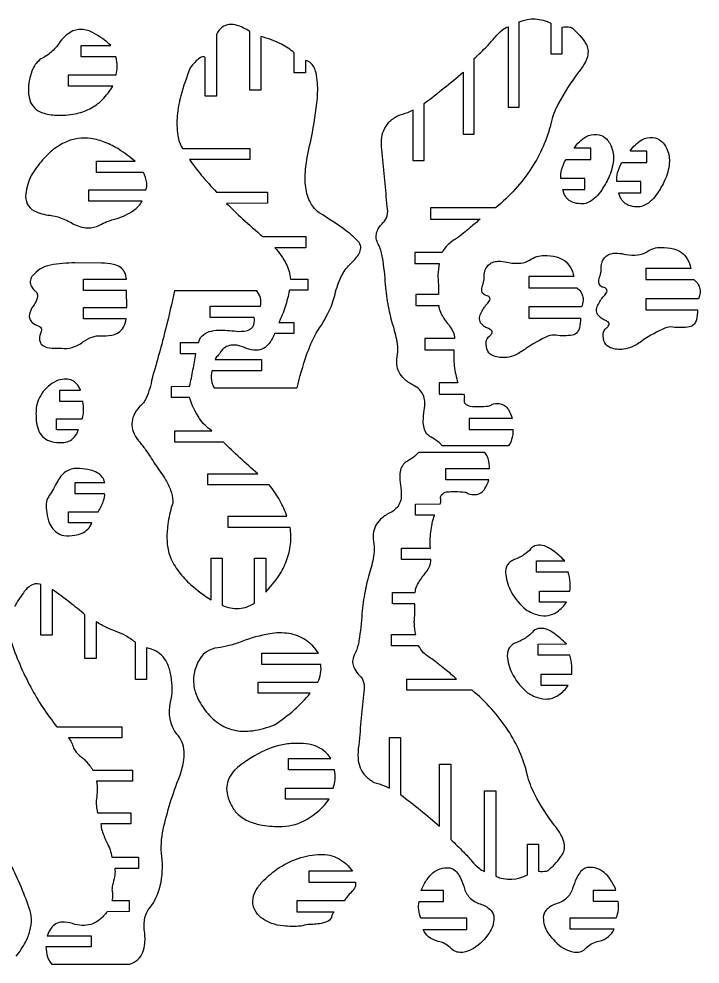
# Model space of a CAD drawing. Header units: metres. Extents: x 3 to 597, y 2 to 578.
# Drawn here: x 251.3 to 438.9, y 317 to 577.6 of the extents above; entities that cross this region are included whole.
import ezdxf

# ---------------------------------------------------------------- set-up
doc = ezdxf.new("R2010")
doc.units = ezdxf.units.M

msp = doc.modelspace()

# ---------------------------------------------------------------- linework, layer by layer
at = {"color": 7}
for points in [[(305.006214, 475.906555), (327.913442, 475.907364, -0.025969), (330.528207, 484.981058, -0.037567), (333.117676, 490.978337, 0.037695), (336.737895, 497.165971, 0.056291), (338.348665, 501.697136, -0.057453), (340.156277, 506.749219, -0.079958), (342.396939, 509.901377, 0.043465), (344.528952, 512.248747, 0.082877), (345.308297, 513.727242, 0.148636), (345.344939, 515.215168, 0.153029), (344.558704, 516.430556, 0.043377), (341.465875, 519.144786, 0.019764), (333.993039, 524.192459, -0.119051), (331.653333, 526.835881, -0.09096), (330.269056, 531.215784, -0.05727), (330.219553, 536.030117, -0.035853), (331.561984, 543.58706, 0.022808), (333.347574, 554.416258, 0.044681), (333.507491, 560.024733, 0.041299), (333.109355, 562.783069, 0.067457), (332.5056, 564.384116, 0.105121), (331.457767, 565.616117, 0.123149), (330.187279, 566.170529), (330.187362, 562.768003), (327.098399, 562.768003), (327.098921, 568.262358, 0.068478), (323.601858, 570.625556, 0.047457), (317.921723, 572.781043), (317.922118, 557.973408), (314.833155, 557.973408), (314.832807, 574.182882, 0.060229), (311.389126, 575.8345, 0.105537), (309.208118, 576.089949, 0.143027), (307.289374, 575.328401, 0.113147), (305.653801, 573.320255), (305.653801, 573.320255), (305.656875, 556.300875), (302.567912, 556.300875), (302.567781, 567.109537, 0.235931), (301.14989, 566.880507, 0.08449), (298.462529, 564.156807, 0.028455), (295.867074, 556.378121, 0.04216), (294.870462, 550.928584, 0.06375), (295.036667, 545.519503, 0.090641), (296.307014, 541.914911), (314.833155, 541.91709), (314.833155, 538.828127), (298.235078, 538.825987, 0.017559), (301.510133, 534.582873, 0.015039), (305.648269, 529.888736), (305.661647, 529.873617), (319.739253, 529.87485), (319.739253, 526.785888), (308.463368, 526.77699, 0.012215), (312.883652, 522.520955, 0.010101), (318.452875, 517.618217), (318.462847, 517.609923), (330.331963, 517.609607), (330.331963, 514.520644), (321.719014, 514.527857, -0.075839), (324.925296, 510.008664, -0.099068), (326.053824, 505.901964), (330.889474, 505.901875), (330.889474, 502.812912), (325.771232, 502.812685, -0.030861), (324.583758, 498.224049, -0.031962), (322.891013, 493.971591), (326.986897, 493.971138), (326.986897, 490.882175), (321.707376, 490.878996, -0.072155), (320.195877, 488.125315, -0.110502), (318.622315, 486.787428, -0.122596), (316.654063, 486.304634, -0.090211), (313.964494, 486.803417, 0.048148), (311.659842, 487.561019, 0.071264), (310.021404, 487.690874, 0.094848), (308.480866, 487.29369, 0.098085), (307.243397, 486.378097, 0.051249), (306.847526, 485.899044, 0.033809), (306.379644, 485.08303, 0.052869), (305.527114, 484.195126, 0.1279), (305.323909, 483.721147), (318.06672, 483.712934), (318.06672, 480.623971), (304.407594, 480.624765, 0.078709), (304.323968, 477.918735, 0.100685), (305.006214, 475.906555)], [(372.190328, 477.273306), (367.03726, 477.28117), (367.03726, 474.192207), (373.767859, 474.177518, -0.141398), (373.952364, 473.673158, -0.065252), (373.883022, 472.529448, 0.222995), (374.195943, 471.620416, 0.132883), (375.540456, 470.821336, 0.036303), (380.538709, 470.885143, 0.172611), (381.522752, 471.333107, -0.100774), (383.516451, 471.584646, -0.130654), (384.99015, 471.071287, -0.106775), (386.110568, 469.899555, -0.065575), (387.177759, 467.50537), (375.333025, 467.504656), (375.333025, 464.415693), (387.359066, 464.424489, -0.071496), (386.995285, 461.679597, -0.102682), (386.101634, 459.959526), (367.784401, 459.965749, 0.067432), (366.703893, 461.08786, 0.04569), (364.783409, 462.34146, -0.123487), (363.634725, 463.258859, -0.102029), (362.868034, 464.855018, -0.064766), (362.653171, 466.713731, -0.039749), (362.937738, 469.741159, 0.062519), (363.060919, 472.208868, 0.085249), (362.61979, 473.972575, 0.095377), (361.599763, 475.446549, 0.081955), (359.896, 476.641706, -0.067149), (357.395303, 478.385038, -0.089275), (356.003222, 480.21692, -0.094986), (355.36734, 482.408949, -0.07789), (355.540761, 485.178727, 0.073264), (355.537872, 487.995121, 0.041266), (354.403155, 492.846254, -0.026227), (353.098735, 498.25535, -0.023602), (352.254456, 504.379497, 0.025839), (351.421695, 511.817675, 0.056979), (350.491089, 515.090958, -0.086062), (349.780632, 516.736035, -0.101274), (349.728549, 518.262233, -0.088783), (350.254144, 519.725465, -0.063044), (351.570387, 521.464568, 0.146506), (352.684054, 523.301295, 0.120277), (352.722292, 525.899479, -0.000577), (352.049744, 533.123029, -0.000553), (351.364308, 540.669718, -0.059732), (351.170521, 544.293663, -0.081084), (351.775867, 546.905911, -0.092183), (353.208579, 549.124622, -0.081773), (355.573795, 550.924132, 0.019483), (358.377345, 551.868928, 0.036713), (359.800899, 552.534593), (359.800192, 538.56786), (362.889155, 538.56786), (362.889822, 554.304888, 0.008839), (368.383466, 558.579537, 0.008992), (373.630388, 562.971315), (373.630388, 562.971315), (373.626467, 545.882405), (376.715429, 545.882405), (376.707337, 566.694373, 0.012857), (380.222323, 570.121429, 0.018688), (382.487584, 572.627462, -0.050408), (384.499741, 574.621849, -0.08311), (386.002204, 575.470955), (386.003212, 553.286152), (389.092175, 553.286152), (389.090259, 576.817382, -0.228508), (397.823409, 576.424195), (397.822447, 568.004444), (400.91141, 568.004444), (400.91128, 575.391179, -0.086899), (403.079648, 575.377533, -0.197214), (403.909568, 574.84665, -0.042908), (405.759947, 573.060616, -0.038658), (407.464148, 570.771936, -0.105978), (407.997913, 569.148823, -0.092997), (407.844805, 567.212732, -0.064813), (407.070067, 565.348281, -0.042425), (405.312192, 562.822772, 0.039105), (399.833798, 554.236286, 0.067971), (397.7962, 548.722956, -0.085135), (392.50734, 536.594312, -0.075549), (382.558456, 525.519111), (364.628812, 525.521488), (364.628812, 522.432525), (378.288778, 522.438025, -0.01068), (375.553528, 520.078569, -0.008123), (371.843426, 517.113987, 0.065418), (369.242274, 515.177854, 0.089772), (367.861818, 513.249158), (360.347127, 513.247324), (360.347127, 510.158361), (367.064178, 510.158974, 0.023016), (366.672552, 507.149321, 0.061467), (366.71747, 506.010078, -0.01453), (366.826509, 503.864434, -0.014334), (366.811377, 501.686779), (366.811377, 501.686779), (360.614733, 501.686775), (360.614733, 498.597812), (366.918862, 498.597454, 0.111256), (367.361632, 496.761235, 0.057094), (369.336933, 493.694893, -0.078463), (370.866932, 491.371567, -0.114157), (371.246408, 489.484232), (363.112382, 489.483972), (363.112382, 486.39501), (371.096149, 486.395248, 0.04968), (371.185709, 481.940525, 0.046351), (372.190328, 477.273306)], [(276.590504, 570.276684, 0.063651), (271.748242, 573.798755, 0.114061), (268.503349, 574.71284, 0.15), (265.427012, 573.926218, 0.110095), (262.344995, 570.953051, -0.064373), (260.146156, 568.466018, -0.063194), (257.34048, 566.579179, 0.140867), (255.099248, 563.850018, 0.090487), (253.875196, 558.554776, 0.091278), (254.277222, 555.212118, 0.124788), (255.57375, 553.097615, 0.111683), (257.732479, 551.774028, 0.072036), (261.564475, 551.061862, 0.058568), (266.762631, 551.447926, 0.071701), (270.791542, 552.847278, 0.075662), (274.22486, 555.3426, 0.067262), (277.137135, 559.118717), (264.881981, 559.119517), (264.881981, 562.20848), (278.032083, 562.206976, 0.071295), (278.319961, 564.415452, 0.056729), (277.968688, 567.187101), (268.398672, 567.186652), (268.398672, 570.275615), (276.590504, 570.276684)], [(283.251291, 538.37085, 0.034908), (278.784324, 541.672328, 0.046435), (275.065202, 543.579747, 0.059694), (271.081296, 544.647405, 0.070066), (267.562644, 544.656871, 0.071105), (264.184402, 543.688426, 0.062027), (260.743619, 541.602221, 0.048833), (257.805369, 538.772784, 0.036821), (254.608125, 534.415797, 0.076005), (253.139817, 529.394788, 0.145612), (253.571692, 526.656157, 0.16534), (255.444658, 524.737374, 0.095389), (259.83261, 523.477672, -0.059883), (262.701369, 522.791201, -0.043802), (266.340412, 521.068909, 0.107672), (270.229208, 520.026928, 0.130585), (273.491652, 520.730562, -0.045286), (275.520996, 521.733319, -0.035054), (278.313825, 522.5922, 0.072782), (282.857313, 524.851645, 0.10824), (285.193815, 527.36792), (270.542172, 527.369967), (270.542172, 530.458929), (286.209333, 530.458039, 0.133307), (286.466456, 532.457712, 0.089614), (285.543561, 535.28114), (272.661321, 535.281819), (272.661321, 538.370782), (283.251291, 538.37085)], [(404.214068, 541.986501, -0.112123), (407.46848, 545.127028, -0.16875), (410.453642, 545.76307, -0.158488), (412.814761, 544.782065, -0.135882), (414.469411, 542.324347, -0.117933), (415.011036, 538.686907, -0.086467), (413.732301, 533.869727, -0.032793), (411.796824, 530.457215, -0.051028), (410.202315, 528.49932, -0.080162), (408.230626, 527.075617, -0.110154), (406.50436, 526.642211, -0.067679), (404.289801, 526.894436, -0.095402), (402.851959, 527.569214, -0.105037), (401.804792, 528.733533, -0.084542), (401.132059, 530.551143), (407.14154, 530.554146), (407.14154, 533.643109), (400.55519, 533.643054, -0.090337), (400.757551, 536.050918, -0.070345), (401.974862, 538.89448), (408.822244, 538.894345), (408.822244, 541.983308), (404.214068, 541.986501)], [(419.619628, 541.151421, -0.112123), (422.87404, 544.291948, -0.16875), (425.859202, 544.92799, -0.158488), (428.220321, 543.946985, -0.135882), (429.874971, 541.489267, -0.117933), (430.416596, 537.851827, -0.086467), (429.137861, 533.034648, -0.032793), (427.202384, 529.622135, -0.051028), (425.607875, 527.664241, -0.080162), (423.636186, 526.240537, -0.110154), (421.90992, 525.807132, -0.067679), (419.69536, 526.059357, -0.095402), (418.257519, 526.734135, -0.105037), (417.210352, 527.898454, -0.084542), (416.537619, 529.716063), (422.5471, 529.719066), (422.5471, 532.808029), (415.96075, 532.807975, -0.090337), (416.163111, 535.215839, -0.070345), (417.380422, 538.0594), (424.227804, 538.059265), (424.227804, 541.148228), (419.619628, 541.151421)], [(436.346928, 508.827932), (423.932688, 508.828123), (423.932688, 505.73916), (437.17557, 505.737122, -0.080047), (438.238556, 504.666967, -0.093817), (438.78242, 503.497179, -0.085131), (438.884494, 502.195498, -0.063278), (438.505835, 500.485989), (438.505835, 500.485989), (423.932688, 500.487923), (423.932688, 497.398961), (438.164078, 497.398961, -0.05639), (437.876096, 494.640139, -0.133408), (437.324765, 493.586081, -0.212031), (435.979186, 492.71357, -0.071444), (431.401746, 492.646042, 0.146451), (429.23402, 492.380421, 0.045226), (423.156155, 489.035142, -0.058939), (420.335237, 487.289615, -0.073733), (417.78864, 486.531973, -0.10797), (414.228497, 486.956785, -0.192566), (412.671494, 488.306878, -0.139136), (412.227856, 490.8379, -0.201504), (413.097269, 492.426852, 0.090534), (413.745883, 493.167623, 0.190036), (413.82411, 493.64329, 0.171465), (413.563045, 494.066983, 0.076993), (412.626008, 494.610065, -0.115407), (410.902259, 495.836788, -0.173757), (410.374464, 497.164334, -0.124661), (410.704175, 498.683572, -0.062605), (412.398579, 501.231824, 0.068995), (413.173052, 502.325411, 0.166463), (413.257123, 502.887264, 0.210175), (412.961585, 503.32327, 0.098241), (411.943722, 503.71214, -0.203992), (411.122986, 504.554854, -0.170825), (411.079493, 505.942148, 0.030482), (411.569232, 507.723045, 0.057947), (411.658372, 508.692896, -0.105332), (411.702235, 509.876515, -0.072892), (412.353094, 511.448903, -0.105383), (413.297006, 512.398722, -0.095546), (414.661495, 512.956434, -0.067631), (416.191109, 513.052074, -0.044317), (418.493669, 512.677683, 0.075675), (421.764408, 512.557804, 0.098976), (424.155848, 513.328428, -0.078679), (426.153765, 514.348648, -0.086428), (428.177771, 514.639374, -0.065355), (431.560583, 514.242933, -0.093053), (433.7417, 513.235341, -0.105038), (435.339026, 511.497039, -0.086609), (436.346928, 508.827932)], [(404.11721, 506.574755), (391.702969, 506.574946), (391.702969, 503.485983), (404.945851, 503.483945, -0.080047), (406.008837, 502.41379, -0.093817), (406.552701, 501.244002, -0.085131), (406.654775, 499.942321, -0.063278), (406.276116, 498.232811), (406.276116, 498.232811), (391.702969, 498.234746), (391.702969, 495.145784), (405.934359, 495.145783, -0.05639), (405.646377, 492.386962, -0.133408), (405.095046, 491.332904, -0.212031), (403.749467, 490.460393, -0.071444), (399.172027, 490.392865, 0.146451), (397.004301, 490.127244, 0.045226), (390.926436, 486.781965, -0.058939), (388.105518, 485.036438, -0.073733), (385.558921, 484.278796, -0.10797), (381.998778, 484.703608, -0.192566), (380.441775, 486.053701, -0.139136), (379.998137, 488.584723, -0.201504), (380.867551, 490.173674, 0.090534), (381.516164, 490.914446, 0.190036), (381.594391, 491.390113, 0.171465), (381.333326, 491.813806, 0.076993), (380.396289, 492.356888, -0.115407), (378.67254, 493.583611, -0.173757), (378.144745, 494.911157, -0.124661), (378.474456, 496.430395, -0.062605), (380.168861, 498.978647, 0.068995), (380.943333, 500.072234, 0.166463), (381.027404, 500.634087, 0.210175), (380.731866, 501.070093, 0.098241), (379.714003, 501.458962, -0.203992), (378.893267, 502.301677, -0.170825), (378.849774, 503.688971, 0.030482), (379.339513, 505.469868, 0.057947), (379.428653, 506.439719, -0.105332), (379.472516, 507.623338, -0.072892), (380.123375, 509.195726, -0.105383), (381.067288, 510.145545, -0.095546), (382.431776, 510.703257, -0.067631), (383.961391, 510.798897, -0.044317), (386.26395, 510.424506, 0.075675), (389.534689, 510.304627, 0.098976), (391.926129, 511.075251, -0.078679), (393.924046, 512.095471, -0.086428), (395.948052, 512.386197, -0.065355), (399.330864, 511.989756, -0.093053), (401.511981, 510.982163, -0.105038), (403.109307, 509.243862, -0.086609), (404.11721, 506.574755)], [(280.837561, 494.928952), (269.026758, 494.929226), (269.026758, 498.018189), (280.965568, 498.018247), (280.942944, 502.74817), (269.026758, 502.748154), (269.026758, 505.837116), (280.874614, 505.837934, 0.11897), (280.385085, 507.787556, 0.128829), (279.131654, 509.162838, 0.089377), (277.303616, 509.929678, 0.052753), (273.983809, 510.308117), (266.695434, 510.359806, 0.041901), (259.9301, 509.750429, 0.093802), (257.071057, 508.672187, 0.063605), (255.080626, 506.867127, 0.119529), (254.427451, 505.578811, 0.160664), (254.544921, 504.236697, 0.112395), (255.664572, 502.700292, -0.157775), (256.248987, 501.981493, -0.136906), (256.352346, 500.925332, -0.074484), (255.976425, 499.803223, -0.039905), (254.823178, 497.929478, 0.082198), (254.149136, 496.108032, 0.134251), (254.241035, 494.909106, 0.137404), (254.932682, 493.933093, 0.086037), (256.581642, 493.011725, -0.125365), (257.1761, 492.636453, -0.149635), (257.439928, 492.105545, -0.100172), (257.417024, 491.461504, -0.054685), (257.021132, 490.358107, 0.149168), (257.08134, 488.628173, 0.180788), (257.998246, 487.514175, 0.099962), (259.581831, 486.980293, 0.047903), (263.040957, 486.875886, 0.111688), (265.905253, 487.04822, 0.094723), (268.909165, 488.57952, -0.078216), (271.449119, 489.925704, -0.094455), (273.811846, 490.265641, 0.067035), (276.827244, 490.410804, 0.101347), (278.689304, 491.163133, 0.117131), (280.027761, 492.595218, 0.092472), (280.837561, 494.928952)], [(316.784995, 502.647053), (294.101386, 502.643274, -0.011732), (291.725823, 492.320163, -0.008675), (287.946687, 478.503834), (287.946687, 478.503834, -0.062317), (286.307733, 473.062428, -0.121118), (284.500207, 470.724262, 0.076058), (282.889003, 468.270145, 0.10013), (282.379492, 466.089492, 0.099394), (282.754786, 463.879329, 0.074768), (284.217915, 461.297614, -0.027166), (286.148906, 458.834153, -0.017753), (288.75264, 454.816312, -0.027388), (291.682977, 450.509652, -0.045406), (293.05695, 447.679425, -0.080795), (293.652189, 444.742435, -0.132103), (293.240716, 442.936015, 0.036297), (292.209076, 437.607596, 0.045507), (292.088956, 433.277062, 0.084287), (292.911236, 429.420311, 0.068774), (295.288397, 425.22552, 0.050017), (298.655182, 421.632135, 0.035386), (304.200711, 417.440422), (304.200943, 428.942051), (307.289906, 428.942051), (307.288796, 415.980223, 0.12974), (311.892792, 415.10401, 0.134867), (316.151697, 416.601389), (316.150139, 428.942051), (319.239102, 428.942051), (319.24107, 419.585495, 0.045515), (322.869299, 424.10923, 0.05631), (325.004946, 428.287481, 0.063991), (326.075942, 432.816576, 0.064291), (325.96473, 437.447722), (308.934073, 437.447535), (308.934073, 440.536497), (325.05758, 440.521362, 0.04598), (323.14649, 444.812653, 0.041209), (320.217481, 449.15669), (303.325065, 449.155267), (303.325065, 452.24423), (317.075132, 452.244486, -0.010279), (312.110516, 456.641891, -0.010925), (307.619326, 460.973316), (294.190804, 460.974502), (294.190804, 464.063464), (304.394563, 464.065657, -0.096995), (301.043412, 467.424491, -0.070993), (298.241069, 473.238829), (293.269216, 473.239745), (293.269216, 476.328708), (298.298843, 476.329205, 0.004916), (299.207435, 480.880615, 0.005102), (299.994864, 485.282706), (295.781138, 485.281984), (295.781138, 488.370947), (300.828442, 488.370456, -0.16267), (301.631334, 490.15361, -0.133332), (303.635535, 491.410438, -0.070697), (306.244672, 491.815042, -0.037872), (311.146224, 491.505737, 0.063486), (313.858485, 491.66455, 0.118328), (315.202194, 492.265982, 0.158762), (315.977987, 493.401195, 0.112265), (316.095072, 495.318167), (303.91063, 495.317184), (303.91063, 498.406146), (317.831984, 498.40576, 0.110699), (317.78223, 500.717697, 0.118063), (316.784995, 502.647053)], [(262.497541, 472.165146), (262.497541, 475.254109), (268.244732, 475.251004, 0.08389), (267.170964, 477.030059, 0.110556), (265.899866, 477.976757, 0.103584), (264.334521, 478.316143, 0.072484), (262.079488, 478.00379, 0.128392), (257.979483, 474.883238, 0.132594), (256.029042, 470.28523, 0.048769), (256.110666, 466.32793, 0.078901), (256.778882, 463.964679, 0.113707), (258.205772, 462.124169, 0.115329), (260.268781, 461.114272, 0.063936), (263.14789, 460.810615, 0.096766), (265.026309, 461.221895, 0.115093), (266.528857, 462.335146, 0.094548), (267.64612, 464.30736), (261.584115, 464.309681), (261.584115, 467.398644), (268.679567, 467.397864, 0.073093), (269.082881, 469.498786, 0.058362), (268.888229, 472.165771), (262.497541, 472.165146)], [(365.706588, 440.794685), (360.553521, 440.786821), (360.553521, 443.875783), (367.284119, 443.890473, 0.141398), (367.468625, 444.394833, 0.065252), (367.399283, 445.538542, -0.222995), (367.712204, 446.447575, -0.132883), (369.056716, 447.246655, -0.036303), (374.05497, 447.182848, -0.172611), (375.039013, 446.734884, 0.100774), (377.032712, 446.483345, 0.130654), (378.506411, 446.996704, 0.106775), (379.626828, 448.168436, 0.065575), (380.69402, 450.562621), (368.849285, 450.563335), (368.849285, 453.652298), (380.875327, 453.643502, 0.071496), (380.511546, 456.388394, 0.102682), (379.617894, 458.108465), (361.300661, 458.102242, -0.067432), (360.220154, 456.980131, -0.04569), (358.299669, 455.726531, 0.123487), (357.150986, 454.809132, 0.102029), (356.384294, 453.212973, 0.064766), (356.169432, 451.35426, 0.039749), (356.453998, 448.326832, -0.062519), (356.577179, 445.859123, -0.085249), (356.13605, 444.095416, -0.095377), (355.116024, 442.621442, -0.081955), (353.412261, 441.426284, 0.067149), (350.911564, 439.682952, 0.089275), (349.519483, 437.851071, 0.094986), (348.8836, 435.659041, 0.07789), (349.057021, 432.889264, -0.073264), (349.054132, 430.07287, -0.041266), (347.919416, 425.221737, 0.026227), (346.614996, 419.812641, 0.023602), (345.770716, 413.688494, -0.025839), (344.937955, 406.250316, -0.056979), (344.00735, 402.977033, 0.086062), (343.296892, 401.331955, 0.101274), (343.244809, 399.805758, 0.088783), (343.770405, 398.342526, 0.063044), (345.086648, 396.603423, -0.146506), (346.200314, 394.766696, -0.120277), (346.238553, 392.168512, 0.000577), (345.566005, 384.944962, 0.000553), (344.880569, 377.398273, 0.059732), (344.686781, 373.774328, 0.081084), (345.292127, 371.16208, 0.092183), (346.72484, 368.943369, 0.081773), (349.090056, 367.143859, -0.019483), (351.893605, 366.199063, -0.036713), (353.31716, 365.533398), (353.316453, 379.500131), (356.405415, 379.500131), (356.406082, 363.763103, -0.008839), (361.899727, 359.488454, -0.008992), (367.146649, 355.096676), (367.146649, 355.096676), (367.142727, 372.185586), (370.23169, 372.185586), (370.223598, 351.373618, -0.012857), (373.738583, 347.946562, -0.018688), (376.003845, 345.440529, 0.050408), (378.016001, 343.446142, 0.08311), (379.518464, 342.597036), (379.519473, 364.781839), (382.608436, 364.781839), (382.60652, 341.250609, 0.228508), (391.33967, 341.643796), (391.338708, 350.063547), (394.42767, 350.063547), (394.427541, 342.676812, 0.086899), (396.595909, 342.690458, 0.197214), (397.425829, 343.221341, 0.042908), (399.276208, 345.007375, 0.038658), (400.980409, 347.296055, 0.105978), (401.514173, 348.919168, 0.092997), (401.361066, 350.855259, 0.064813), (400.586328, 352.71971, 0.042425), (398.828452, 355.245219, -0.039105), (393.350059, 363.831705, -0.067971), (391.31246, 369.345035, 0.085135), (386.0236, 381.473679, 0.075549), (376.074717, 392.54888), (358.145073, 392.546503), (358.145073, 395.635466), (371.805039, 395.629966, 0.01068), (369.069788, 397.989422, 0.008123), (365.359686, 400.954004, -0.065418), (362.758535, 402.890137, -0.089772), (361.378079, 404.818833), (353.863388, 404.820667), (353.863388, 407.909629), (360.580438, 407.909017, -0.023016), (360.188812, 410.91867, -0.061467), (360.23373, 412.057913, 0.01453), (360.34277, 414.203557, 0.014334), (360.327638, 416.381212), (360.327638, 416.381212), (354.130993, 416.381216), (354.130993, 419.470179), (360.435123, 419.470537, -0.111256), (360.877892, 421.306756, -0.057094), (362.853193, 424.373098, 0.078463), (364.383193, 426.696424, 0.114157), (364.762669, 428.583759), (356.628643, 428.584019), (356.628643, 431.672981), (364.612409, 431.672743, -0.04968), (364.70197, 436.127466, -0.046351), (365.706588, 440.794685)], [(266.753607, 446.729582), (266.753607, 449.818545), (274.891837, 449.81921, 0.113476), (274.197896, 451.311122, 0.101023), (272.797669, 452.50999, 0.068544), (270.996211, 453.208384, 0.043433), (267.988021, 453.651212), (267.988021, 453.651212, 0.070698), (266.041493, 453.556779, 0.082374), (264.469839, 452.975919, 0.078546), (263.155369, 451.923436, 0.062744), (261.94434, 450.203721, -0.012009), (260.775286, 448.065463, -0.013468), (259.637074, 446.214324, 0.106043), (258.870931, 444.430658, 0.090749), (258.840613, 442.169209, 0.052104), (259.420585, 439.287216, 0.074503), (260.320044, 437.431981, 0.093297), (261.742146, 436.012207, 0.090986), (263.62529, 435.177897, 0.049794), (266.648072, 435.273249, 0.072783), (268.644186, 435.839361, 0.191648), (271.391835, 438.661706), (264.920378, 438.662203), (264.920378, 441.751165), (273.070467, 441.748559, 0.056076), (274.608263, 444.846624, 0.102689), (274.881386, 446.729568), (266.753607, 446.729582)], [(401.622431, 428.22263, 0.039108), (398.169658, 431.184577, 0.073403), (396.016387, 432.317422, 0.137157), (393.845995, 432.459036, 0.160902), (392.231936, 431.520846, -0.080764), (390.643183, 430.065527, -0.0525), (387.707459, 428.553874, 0.075776), (386.493859, 427.849102, 0.094099), (385.758571, 426.986272, 0.090569), (385.381357, 425.91126, 0.069157), (385.353508, 424.424582, 0.102763), (386.963593, 419.510716, 0.086114), (390.894596, 414.779199, 0.076651), (394.388654, 413.254989, 0.10935), (397.074725, 413.146128, 0.112572), (399.536989, 414.191597, 0.08172), (402.118375, 416.790633), (394.665103, 416.790651), (394.665103, 419.879614), (403.058378, 419.879275, 0.050765), (403.086981, 422.236095, 0.040695), (402.588119, 425.130935), (393.846673, 425.13085), (393.846673, 428.219813), (401.622431, 428.22263)], [(402.094628, 405.291877, 0.039108), (398.641855, 408.253824, 0.073403), (396.488584, 409.386668, 0.137157), (394.318192, 409.528282, 0.160902), (392.704133, 408.590093, -0.080764), (391.11538, 407.134774, -0.0525), (388.179656, 405.62312, 0.075776), (386.966056, 404.918348, 0.094099), (386.230768, 404.055519, 0.090569), (385.853554, 402.980506, 0.069157), (385.825705, 401.493829, 0.102763), (387.43579, 396.579962, 0.086114), (391.366793, 391.848446, 0.076651), (394.860851, 390.324235, 0.10935), (397.546922, 390.215375, 0.112572), (400.009186, 391.260843, 0.08172), (402.590572, 393.859879), (395.1373, 393.859898), (395.1373, 396.94886), (403.530575, 396.948521, 0.050765), (403.559178, 399.305341, 0.040695), (403.060316, 402.200181), (394.31887, 402.200097), (394.31887, 405.28906), (402.094628, 405.291877)], [(333.809104, 402.730821, 0.106588), (330.255577, 406.370283, 0.108877), (325.607208, 408.16291, 0.080049), (320.407288, 408.118268, 0.051371), (312.629094, 405.957268, -0.027214), (309.184032, 404.847971, -0.030636), (306.029807, 404.222209, 0.109743), (303.101087, 403.248266, 0.123968), (301.16455, 401.308108, 0.078868), (299.623763, 397.590004, 0.089274), (299.419532, 394.034113, 0.079979), (300.417353, 390.568302, 0.060125), (302.958888, 386.514905, 0.083771), (306.764979, 383.115753, 0.094709), (310.976474, 381.467845, 0.082504), (315.575205, 381.378228, 0.059919), (321.668094, 383.03072, 0.037852), (327.162567, 387.18978, 0.041708), (331.489753, 391.707828), (317.172285, 391.711412), (317.172285, 394.800375), (333.590047, 394.796155, 0.083553), (334.37449, 397.067652, 0.077981), (334.40061, 399.640065), (318.158785, 399.639951), (318.158785, 402.728914), (333.809104, 402.730821)], [(337.177855, 373.718729, 0.090141), (335.28343, 375.84091, 0.084982), (332.627276, 377.26686, 0.065353), (329.592329, 377.858765, 0.045932), (325.204164, 377.728362, 0.0806), (318.188363, 375.557203, 0.065015), (310.644232, 370.497032, 0.075813), (309.111825, 368.214469, 0.089734), (308.511269, 365.965207, 0.083953), (308.711851, 363.627351, 0.06442), (309.847825, 360.797741, 0.09996), (311.67717, 358.302626, 0.085892), (314.70547, 356.372108, 0.060764), (318.277765, 355.365, 0.040767), (323.78446, 354.96826, 0.121289), (330.62516, 356.970002, 0.10503), (336.706931, 362.471743), (324.676817, 362.473075), (324.676817, 365.562038), (337.814437, 365.560176, 0.081194), (338.394034, 367.976451, 0.075778), (338.187081, 370.628541), (325.495247, 370.628144), (325.495247, 373.717107), (337.177855, 373.718729)], [(343.126152, 342.674374), (331.110313, 342.673593), (331.110313, 339.584631), (343.984875, 339.584871, -0.140805), (343.860554, 338.357954, -0.100132), (342.918845, 336.921704, 0.033592), (341.674378, 335.589963, 0.049928), (340.996692, 334.565905), (340.962911, 334.52611), (327.834448, 334.525832), (327.834448, 331.43687), (338.07639, 331.437404, 0.091974), (337.648589, 330.846067, 0.067301), (337.346958, 329.899409, -0.196997), (336.023669, 328.682938, -0.088625), (332.208209, 327.998234, 0.0447), (330.910093, 327.921896, 0.028185), (328.893148, 327.503717, -0.041911), (324.057918, 327.554431, -0.061512), (320.834103, 328.265635, -0.084835), (318.037526, 329.82723, -0.096402), (316.21776, 331.987486, -0.13421), (315.678139, 334.393675, -0.113337), (316.458457, 337.192223, -0.069039), (318.307335, 339.698966, -0.040592), (322.290646, 343.166635, -0.070972), (328.222626, 346.191234, -0.076037), (334.344004, 347.292702, -0.127361), (339.257204, 346.13829, -0.123667), (343.126152, 342.674374)], [(362.074521, 337.357184, -0.050423), (363.69808, 340.40634, -0.072872), (365.306338, 342.18358, -0.188033), (369.661568, 343.616285, -0.132837), (370.820465, 343.271545, -0.09419), (372.067586, 342.130311, -0.055221), (372.974711, 340.587574, -0.033234), (374.00571, 337.804459, 0.137443), (375.687324, 335.120497, 0.126495), (378.721174, 333.516824, -0.12273), (381.321464, 331.789346, -0.183782), (382.102404, 329.814997, -0.145082), (380.825218, 325.61045, -0.103637), (376.501316, 321.322688, -0.053897), (374.309745, 320.427969, -0.081946), (372.757487, 320.246487, -0.106758), (371.301156, 320.633671, -0.100971), (370.057563, 321.626672, 0.069144), (368.585757, 322.654564, 0.063583), (366.749637, 323.313544, -0.112877), (364.126298, 324.56251, -0.128616), (362.585844, 326.606549), (374.660206, 326.608583), (374.660206, 329.697546), (361.977448, 329.697252, -0.073127), (361.402332, 331.963702, -0.074241), (361.507566, 334.264865), (368.266223, 334.264676), (368.266223, 337.353639), (362.074521, 337.357184)], [(415.727003, 337.431172, 0.050423), (414.103444, 340.480328, 0.072872), (412.495186, 342.257568, 0.188033), (408.139956, 343.690274, 0.132837), (406.981059, 343.345533, 0.09419), (405.733938, 342.2043, 0.055221), (404.826813, 340.661562, 0.033234), (403.795814, 337.878447, -0.137443), (402.1142, 335.194486, -0.126495), (399.080351, 333.590812, 0.12273), (396.48006, 331.863334, 0.183782), (395.69912, 329.888985, 0.145082), (396.976307, 325.684438, 0.103637), (401.300208, 321.396676, 0.053897), (403.491779, 320.501957, 0.081946), (405.044037, 320.320475, 0.106758), (406.500368, 320.707659, 0.100971), (407.743961, 321.70066, -0.069144), (409.215768, 322.728552, -0.063583), (411.051887, 323.387532, 0.112877), (413.675226, 324.636498, 0.128616), (415.21568, 326.680537), (403.141318, 326.682571), (403.141318, 329.771534), (415.824076, 329.77124, 0.073127), (416.399192, 332.03769, 0.074241), (416.293958, 334.338853), (409.535301, 334.338665), (409.535301, 337.427627), (415.727003, 337.431172)]]:
    msp.add_lwpolyline(points, format="xyb", close=True, dxfattribs=at)
for points in [[(248.988323, 406.268157, 0.04289), (254.511461, 393.394942, 0.046018), (261.70095, 382.492595), (279.619639, 382.496969), (279.619639, 379.408007), (264.898693, 379.408772, -0.050846), (265.720074, 378.129791, -0.047193), (266.319644, 376.606434, 0.077388), (267.074949, 375.461806, 0.043359), (268.864571, 373.806655, -0.055288), (269.752311, 372.974737, -0.02171), (271.656738, 370.540926), (282.531185, 370.538217), (282.531185, 367.449255), (272.675285, 367.449479, -0.029762), (272.80713, 364.898439, -0.033553), (272.637419, 362.638426, 0.101763), (272.939717, 358.763171), (282.131561, 358.763584), (282.131561, 355.674621), (273.85348, 355.675285, 0.070174), (274.171592, 353.817486, 0.037137), (275.500987, 350.526859, -0.040373), (276.354847, 348.540385, -0.041565), (276.858554, 346.501293), (284.18677, 346.48942), (284.18677, 343.400457), (277.667591, 343.401403, -0.065163), (277.6885, 341.631855, -0.050451), (277.192439, 339.404584, 0.051645), (276.923487, 338.107789, 0.065529), (276.9544, 337.062763, -0.060754), (277.058504, 335.841957, -0.058489), (276.864428, 334.584519), (281.679935, 334.585678), (281.679935, 331.496715), (275.536403, 331.493635, -0.062528), (273.546626, 329.347592, -0.079774), (271.573227, 328.167202, -0.084963), (269.339753, 327.690388, -0.073149), (266.706665, 327.96849, 0.075021), (263.803607, 328.636036, 0.115804), (261.882024, 328.337107, 0.125409), (260.339426, 327.201891, 0.088762), (259.029072, 324.858179), (271.120729, 324.85769), (271.120729, 321.768727), (258.713003, 321.768675, 0.076491), (259.154262, 319.057206, 0.093224), (260.237807, 317.073413), (260.257565, 317.046526), (281.842364, 317.042233, 0.103194), (284.025792, 318.337543, 0.109382), (285.403192, 320.300769, 0.082989), (285.967682, 322.730219, 0.053858), (285.79583, 326.554399), (285.794033, 326.576721, -0.097798), (285.984939, 329.867623, -0.106332), (287.346267, 332.582526, 0.108668), (290.219114, 338.640913, 0.089991), (290.596534, 346.698992, -0.0817), (291.01153, 354.150376, -0.039974), (295.475702, 368.654772, 0.041933), (296.601864, 372.72657, 0.061383), (296.785084, 375.612558, 0.084407), (296.151623, 378.347226, 0.095793), (294.778796, 380.410749, -0.225717), (293.048456, 389.21824, 0.048164), (293.479314, 392.866473, 0.050745), (293.200254, 396.342914, 0.059442), (292.296004, 399.598003, 0.080143), (290.983256, 401.740823, 0.090808), (289.057431, 403.298422, 0.080829), (286.436348, 404.218679), (286.437771, 395.504868), (283.348808, 395.504868), (283.347468, 405.785907, 0.032256), (280.679223, 407.531752, 0.035577), (278.067671, 408.773303, -0.033079), (275.592396, 409.754164, -0.025234), (272.520571, 411.407947), (272.522295, 401.259452), (269.433332, 401.259452), (269.430755, 413.353011, 0.013989), (265.327857, 416.713927, 0.012109), (260.392066, 420.343914), (260.390854, 407.744778), (257.301891, 407.744778), (257.302307, 421.720072), (257.302307, 421.720072), (256.907251, 421.782733, 0.182276), (254.708333, 421.487103, 0.133493), (252.544475, 419.431893, 0.042335), (250.012626, 415.579662, 0.058311)], [(250.539399, 319.250734, 0.042335), (253.071248, 323.102965, 0.058311), (254.315702, 326.215607, 0.074977), (254.690116, 329.480646, 0.082411), (254.095552, 332.414469, 0.04289), (248.572414, 345.287685, 0.046018)]]:
    msp.add_lwpolyline(points, format="xyb", dxfattribs=at)

doc.saveas('drawing.dxf')
